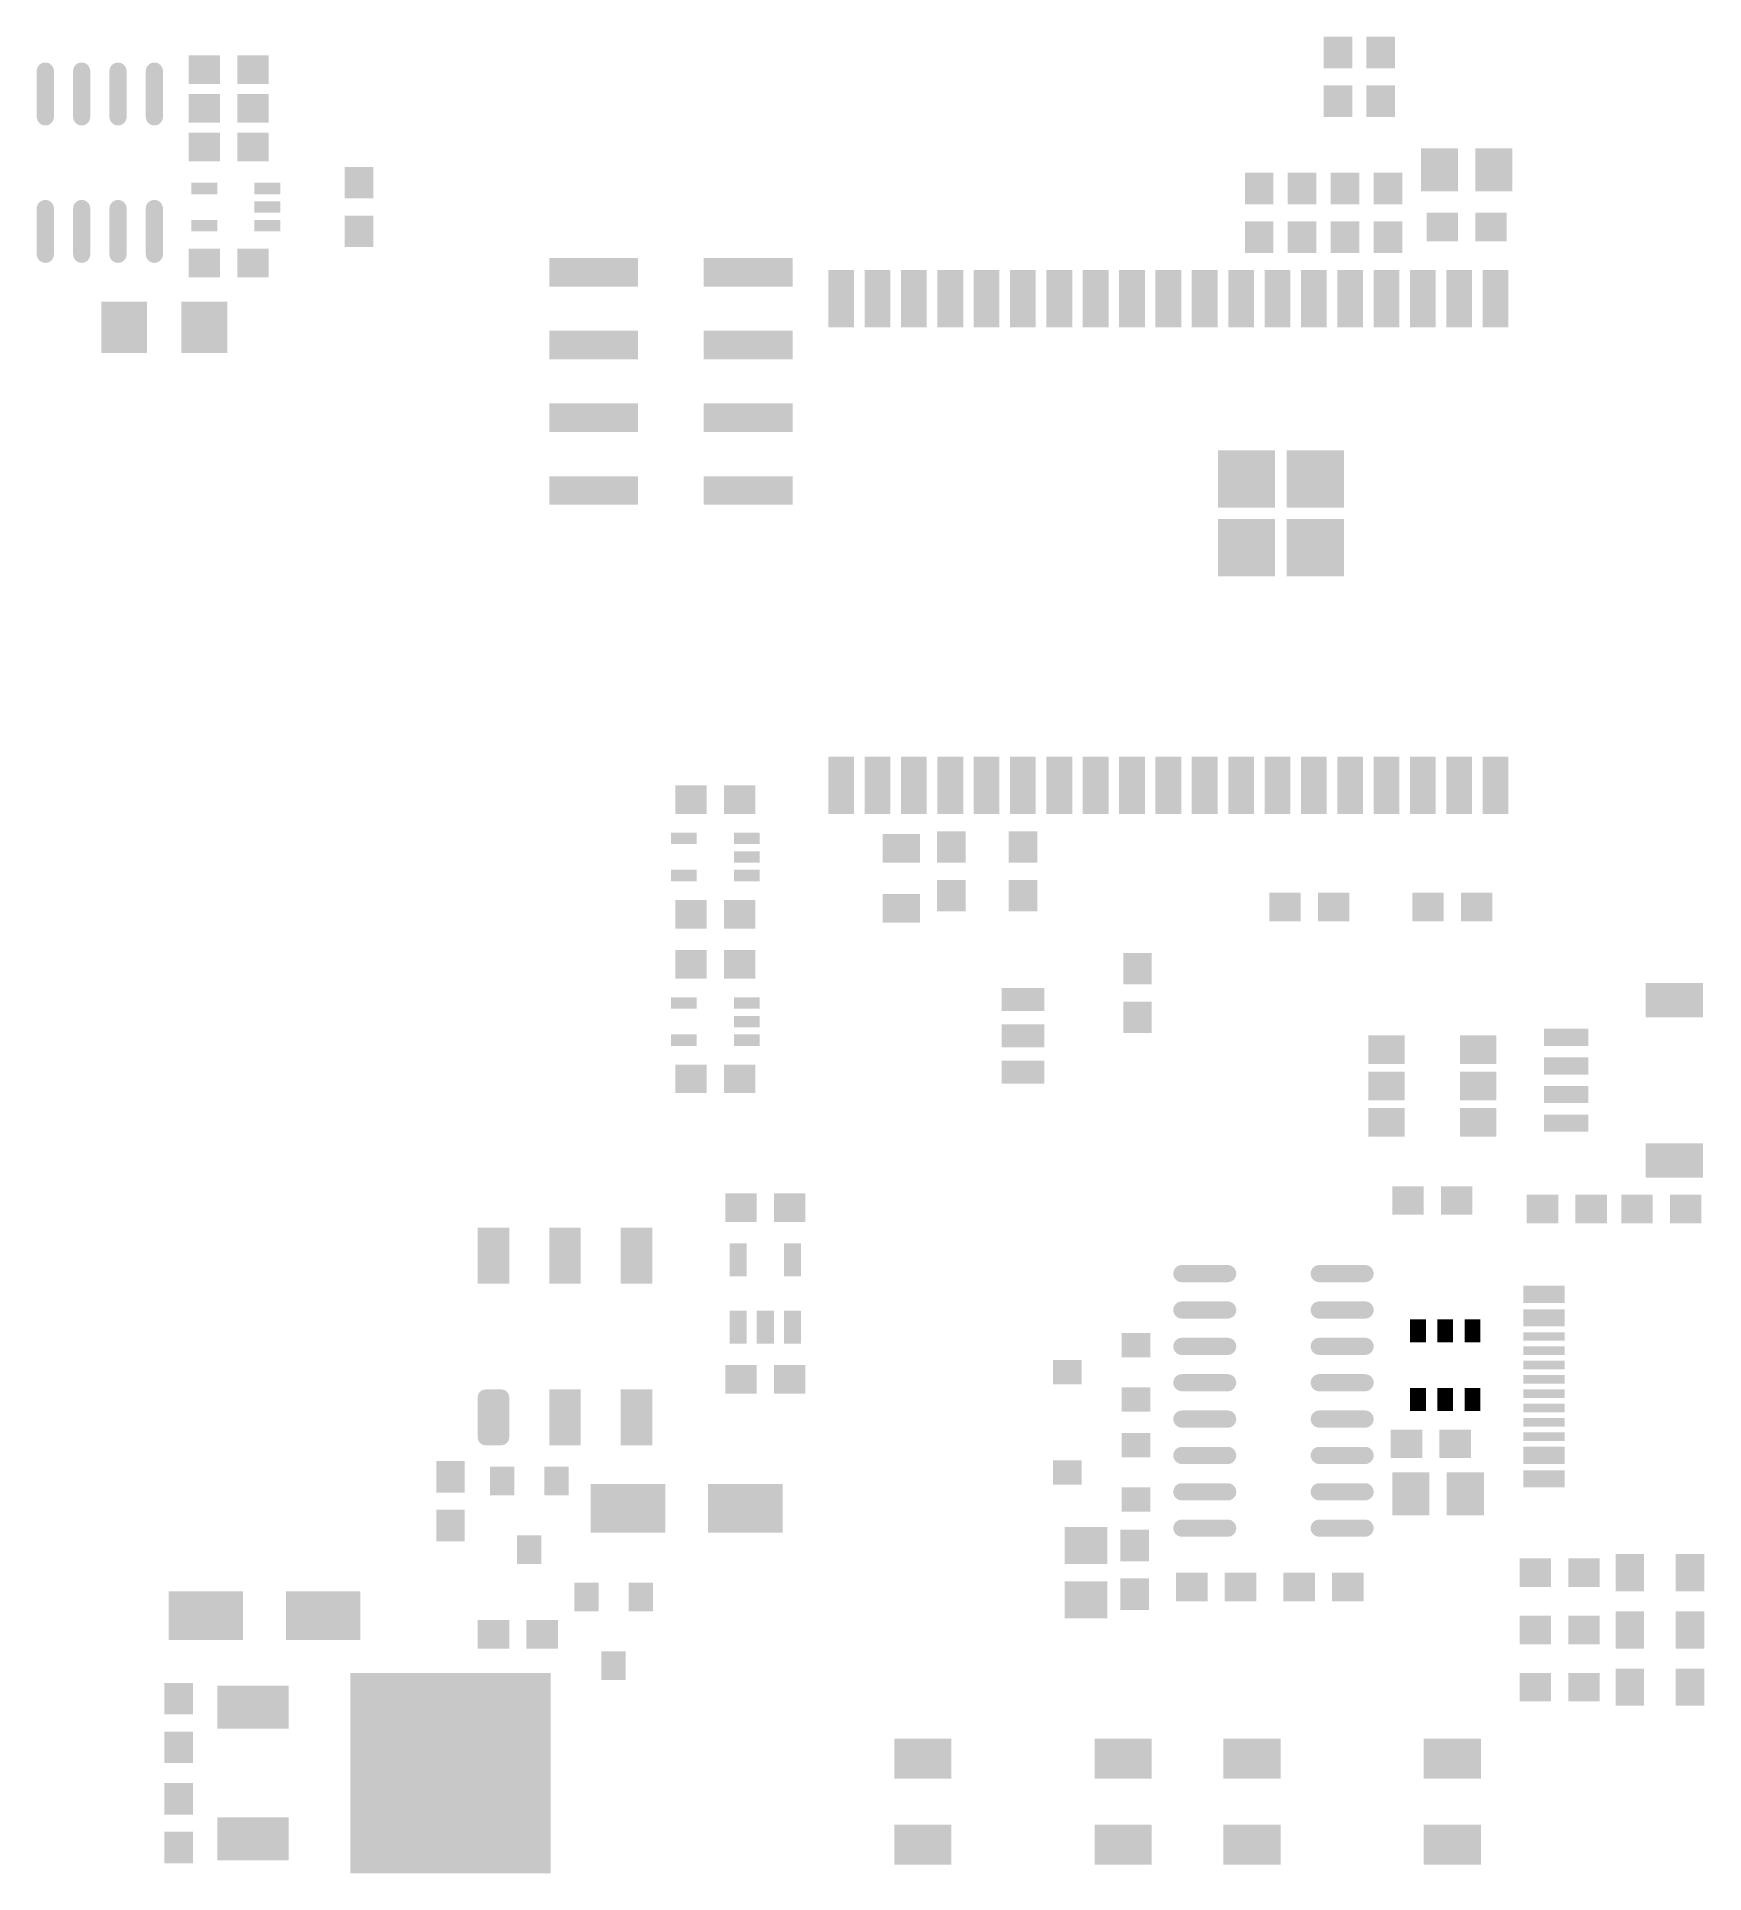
# Model space of a CAD drawing. Header units: millimetres. Extents: x 10 to 259, y -47 to 66.
# Drawn here: x 9.5 to 67.8, y 2 to 66.1 of the extents above; entities outside this region: 1.
import ezdxf

# ---------------------------------------------------------------- set-up
doc = ezdxf.new("R2010")
doc.units = ezdxf.units.MM
doc.layers.add('TopPaste', color=8, linetype='Continuous')
doc.styles.add('Arial', font='arial.ttf', dxfattribs={"height": 0.2})

msp = doc.modelspace()

# ---------------------------------------------------------------- hatches: boundary and pattern name
at = {"layer": 'TopPaste'}
for points in [[(55.5, 65.05), (54.5, 65.05), (54.5, 66.15), (55.5, 66.15)], [(56, 66.15), (57, 66.15), (57, 65.05), (56, 65.05)], [(14.85, 64.5), (14.85, 65.5), (15.95, 65.5), (15.95, 64.5)], [(16.55, 64.5), (16.55, 65.5), (17.65, 65.5), (17.65, 64.5)], [(14.85, 63.15), (14.85, 64.15), (15.95, 64.15), (15.95, 63.15)], [(16.55, 63.15), (16.55, 64.15), (17.65, 64.15), (17.65, 63.15)], [(55.5, 63.35), (54.5, 63.35), (54.5, 64.45), (55.5, 64.45)], [(56, 64.45), (57, 64.45), (57, 63.35), (56, 63.35)], [(15.95, 62.8), (15.95, 61.8), (14.85, 61.8), (14.85, 62.8)], [(17.65, 62.8), (17.65, 61.8), (16.55, 61.8), (16.55, 62.8)], [(57.9, 60.75), (57.9, 62.25), (59.2, 62.25), (59.2, 60.75)], [(59.8, 60.75), (59.8, 62.25), (61.1, 62.25), (61.1, 60.75)], [(21.3, 60.5), (20.3, 60.5), (20.3, 61.6), (21.3, 61.6)], [(14.95, 60.65), (14.95, 61.05), (15.85, 61.05), (15.85, 60.65)], [(17.15, 60.65), (17.15, 61.05), (18.05, 61.05), (18.05, 60.65)], [(51.75, 61.4), (52.75, 61.4), (52.75, 60.3), (51.75, 60.3)], [(53.25, 61.4), (54.25, 61.4), (54.25, 60.3), (53.25, 60.3)], [(54.75, 61.4), (55.75, 61.4), (55.75, 60.3), (54.75, 60.3)], [(56.25, 61.4), (57.25, 61.4), (57.25, 60.3), (56.25, 60.3)], [(17.15, 60), (17.15, 60.4), (18.05, 60.4), (18.05, 60)], [(14.95, 59.35), (14.95, 59.75), (15.85, 59.75), (15.85, 59.35)], [(17.15, 59.35), (17.15, 59.75), (18.05, 59.75), (18.05, 59.35)], [(21.3, 58.8), (20.3, 58.8), (20.3, 59.9), (21.3, 59.9)], [(51.75, 59.7), (52.75, 59.7), (52.75, 58.6), (51.75, 58.6)], [(53.25, 59.7), (54.25, 59.7), (54.25, 58.6), (53.25, 58.6)], [(54.75, 59.7), (55.75, 59.7), (55.75, 58.6), (54.75, 58.6)], [(56.25, 59.7), (57.25, 59.7), (57.25, 58.6), (56.25, 58.6)], [(58.1, 59), (58.1, 60), (59.2, 60), (59.2, 59)], [(59.8, 59), (59.8, 60), (60.9, 60), (60.9, 59)], [(14.85, 57.75), (14.85, 58.75), (15.95, 58.75), (15.95, 57.75)], [(16.55, 57.75), (16.55, 58.75), (17.65, 58.75), (17.65, 57.75)], [(30.55, 58.42), (30.55, 57.42), (27.45, 57.42), (27.45, 58.42)], [(35.95, 58.42), (35.95, 57.42), (32.85, 57.42), (32.85, 58.42)], [(38.1, 58), (38.1, 56), (37.2, 56), (37.2, 58)], [(39.37, 58), (39.37, 56), (38.47, 56), (38.47, 58)], [(40.64, 58), (40.64, 56), (39.74, 56), (39.74, 58)], [(41.91, 58), (41.91, 56), (41.01, 56), (41.01, 58)], [(43.178, 58), (43.178, 56), (42.278, 56), (42.278, 58)], [(44.448, 58), (44.448, 56), (43.548, 56), (43.548, 58)], [(45.718, 58), (45.718, 56), (44.818, 56), (44.818, 58)], [(46.988, 58), (46.988, 56), (46.088, 56), (46.088, 58)], [(48.258, 58), (48.258, 56), (47.358, 56), (47.358, 58)], [(49.528, 58), (49.528, 56), (48.628, 56), (48.628, 58)], [(50.798, 58), (50.798, 56), (49.898, 56), (49.898, 58)], [(52.068, 58), (52.068, 56), (51.168, 56), (51.168, 58)], [(53.338, 58), (53.338, 56), (52.438, 56), (52.438, 58)], [(54.608, 58), (54.608, 56), (53.708, 56), (53.708, 58)], [(55.878, 58), (55.878, 56), (54.978, 56), (54.978, 58)], [(57.148, 58), (57.148, 56), (56.248, 56), (56.248, 58)], [(58.418, 58), (58.418, 56), (57.518, 56), (57.518, 58)], [(59.688, 58), (59.688, 56), (58.788, 56), (58.788, 58)], [(60.958, 58), (60.958, 56), (60.058, 56), (60.058, 58)], [(11.8, 55.1), (11.8, 56.9), (13.4, 56.9), (13.4, 55.1)], [(14.6, 55.1), (14.6, 56.9), (16.2, 56.9), (16.2, 55.1)], [(30.55, 55.88), (30.55, 54.88), (27.45, 54.88), (27.45, 55.88)], [(35.95, 55.88), (35.95, 54.88), (32.85, 54.88), (32.85, 55.88)], [(30.55, 53.34), (30.55, 52.34), (27.45, 52.34), (27.45, 53.34)], [(35.95, 53.34), (35.95, 52.34), (32.85, 52.34), (32.85, 53.34)], [(50.809, 51.7), (50.809, 49.7), (52.809, 49.7), (52.809, 51.7)], [(53.21, 51.7), (53.21, 49.7), (55.21, 49.7), (55.21, 51.7)], [(27.45, 49.8), (27.45, 50.8), (30.55, 50.8), (30.55, 49.8)], [(32.85, 49.8), (32.85, 50.8), (35.95, 50.8), (35.95, 49.8)], [(52.809, 47.299), (52.809, 49.299), (50.809, 49.299), (50.809, 47.299)], [(55.209, 47.3), (55.209, 49.3), (53.209, 49.3), (53.209, 47.3)], [(38.1, 41), (38.1, 39), (37.2, 39), (37.2, 41)], [(39.37, 41), (39.37, 39), (38.47, 39), (38.47, 41)], [(40.64, 41), (40.64, 39), (39.74, 39), (39.74, 41)], [(41.91, 41), (41.91, 39), (41.01, 39), (41.01, 41)], [(43.178, 41), (43.178, 39), (42.278, 39), (42.278, 41)], [(44.448, 41), (44.448, 39), (43.548, 39), (43.548, 41)], [(45.718, 41), (45.718, 39), (44.818, 39), (44.818, 41)], [(46.988, 41), (46.988, 39), (46.088, 39), (46.088, 41)], [(48.258, 41), (48.258, 39), (47.358, 39), (47.358, 41)], [(49.528, 41), (49.528, 39), (48.628, 39), (48.628, 41)], [(50.798, 41), (50.798, 39), (49.898, 39), (49.898, 41)], [(52.068, 41), (52.068, 39), (51.168, 39), (51.168, 41)], [(53.338, 41), (53.338, 39), (52.438, 39), (52.438, 41)], [(54.608, 41), (54.608, 39), (53.708, 39), (53.708, 41)], [(55.878, 41), (55.878, 39), (54.978, 39), (54.978, 41)], [(57.148, 41), (57.148, 39), (56.248, 39), (56.248, 41)], [(58.418, 41), (58.418, 39), (57.518, 39), (57.518, 41)], [(59.688, 41), (59.688, 39), (58.788, 39), (58.788, 41)], [(60.958, 41), (60.958, 39), (60.058, 39), (60.058, 41)], [(32.95, 40), (32.95, 39), (31.85, 39), (31.85, 40)], [(34.65, 40), (34.65, 39), (33.55, 39), (33.55, 40)], [(31.7, 37.95), (31.7, 38.35), (32.6, 38.35), (32.6, 37.95)], [(33.9, 37.95), (33.9, 38.35), (34.8, 38.35), (34.8, 37.95)], [(39.1, 38.3), (40.4, 38.3), (40.4, 37.3), (39.1, 37.3)], [(42, 37.3), (41, 37.3), (41, 38.4), (42, 38.4)], [(44.5, 37.3), (43.5, 37.3), (43.5, 38.4), (44.5, 38.4)], [(33.9, 37.3), (33.9, 37.7), (34.8, 37.7), (34.8, 37.3)], [(31.7, 36.65), (31.7, 37.05), (32.6, 37.05), (32.6, 36.65)], [(33.9, 36.65), (33.9, 37.05), (34.8, 37.05), (34.8, 36.65)], [(42, 35.6), (41, 35.6), (41, 36.7), (42, 36.7)], [(44.5, 35.6), (43.5, 35.6), (43.5, 36.7), (44.5, 36.7)], [(31.85, 35), (31.85, 36), (32.95, 36), (32.95, 35)], [(33.55, 35), (33.55, 36), (34.65, 36), (34.65, 35)], [(39.1, 36.2), (40.4, 36.2), (40.4, 35.2), (39.1, 35.2)], [(52.6, 35.25), (52.6, 36.25), (53.7, 36.25), (53.7, 35.25)], [(54.3, 35.25), (54.3, 36.25), (55.4, 36.25), (55.4, 35.25)], [(58.7, 36.25), (58.7, 35.25), (57.6, 35.25), (57.6, 36.25)], [(60.4, 36.25), (60.4, 35.25), (59.3, 35.25), (59.3, 36.25)], [(32.95, 34.25), (32.95, 33.25), (31.85, 33.25), (31.85, 34.25)], [(34.65, 34.25), (34.65, 33.25), (33.55, 33.25), (33.55, 34.25)], [(47.5, 34.15), (48.5, 34.15), (48.5, 33.05), (47.5, 33.05)], [(43.25, 32.12), (43.25, 32.92), (44.75, 32.92), (44.75, 32.12)], [(67.75, 33.1), (67.75, 31.9), (65.75, 31.9), (65.75, 33.1)], [(31.7, 32.2), (31.7, 32.6), (32.6, 32.6), (32.6, 32.2)], [(33.9, 32.2), (33.9, 32.6), (34.8, 32.6), (34.8, 32.2)], [(47.5, 32.45), (48.5, 32.45), (48.5, 31.35), (47.5, 31.35)], [(33.9, 31.55), (33.9, 31.95), (34.8, 31.95), (34.8, 31.55)], [(43.25, 30.85), (43.25, 31.65), (44.75, 31.65), (44.75, 30.85)], [(62.2, 30.9), (62.2, 31.5), (63.75, 31.5), (63.75, 30.9)], [(31.7, 30.9), (31.7, 31.3), (32.6, 31.3), (32.6, 30.9)], [(33.9, 30.9), (33.9, 31.3), (34.8, 31.3), (34.8, 30.9)], [(57.335, 30.27), (56.065, 30.27), (56.065, 31.27), (57.335, 31.27)], [(60.535, 30.27), (59.265, 30.27), (59.265, 31.27), (60.535, 31.27)], [(31.85, 29.25), (31.85, 30.25), (32.95, 30.25), (32.95, 29.25)], [(33.55, 29.25), (33.55, 30.25), (34.65, 30.25), (34.65, 29.25)], [(44.75, 30.38), (44.75, 29.58), (43.25, 29.58), (43.25, 30.38)], [(62.2, 29.9), (62.2, 30.5), (63.75, 30.5), (63.75, 29.9)], [(57.335, 29), (56.065, 29), (56.065, 30), (57.335, 30)], [(60.535, 29), (59.265, 29), (59.265, 30), (60.535, 30)], [(62.2, 28.9), (62.2, 29.5), (63.75, 29.5), (63.75, 28.9)], [(57.335, 27.73), (56.065, 27.73), (56.065, 28.73), (57.335, 28.73)], [(60.535, 27.73), (59.265, 27.73), (59.265, 28.73), (60.535, 28.73)], [(62.2, 27.9), (62.2, 28.5), (63.75, 28.5), (63.75, 27.9)], [(65.75, 26.3), (65.75, 27.5), (67.75, 27.5), (67.75, 26.3)], [(33.6, 24.75), (33.6, 25.75), (34.7, 25.75), (34.7, 24.75)], [(35.3, 24.75), (35.3, 25.75), (36.4, 25.75), (36.4, 24.75)], [(56.9, 25), (56.9, 26), (58, 26), (58, 25)], [(58.6, 25), (58.6, 26), (59.7, 26), (59.7, 25)], [(62.7, 25.7), (62.7, 24.7), (61.6, 24.7), (61.6, 25.7)], [(64.4, 25.7), (64.4, 24.7), (63.3, 24.7), (63.3, 25.7)], [(64.9, 24.7), (64.9, 25.7), (66, 25.7), (66, 24.7)], [(66.6, 24.7), (66.6, 25.7), (67.7, 25.7), (67.7, 24.7)], [(24.95, 24.55), (26.05, 24.55), (26.05, 22.6), (24.95, 22.6)], [(28.55, 22.6), (27.45, 22.6), (27.45, 24.55), (28.55, 24.55)], [(31.05, 22.6), (29.95, 22.6), (29.95, 24.55), (31.05, 24.55)], [(34.35, 22.85), (33.75, 22.85), (33.75, 24), (34.35, 24)], [(36.25, 22.85), (35.65, 22.85), (35.65, 24), (36.25, 24)], [(61.477, 22.225), (61.477, 22.525), (62.927, 22.525), (62.927, 22.225)], [(61.477, 21.925), (61.477, 22.225), (62.927, 22.225), (62.927, 21.925)], [(34.35, 20.5), (33.75, 20.5), (33.75, 21.65), (34.35, 21.65)], [(35.3, 20.5), (34.7, 20.5), (34.7, 21.65), (35.3, 21.65)], [(36.25, 20.5), (35.65, 20.5), (35.65, 21.65), (36.25, 21.65)], [(57.525, 21.35), (58.075, 21.35), (58.075, 20.55), (57.525, 20.55)], [(58.475, 21.35), (59.025, 21.35), (59.025, 20.55), (58.475, 20.55)], [(59.425, 21.35), (59.975, 21.35), (59.975, 20.55), (59.425, 20.55)], [(61.477, 21.1), (61.477, 21.4), (62.927, 21.4), (62.927, 21.1)], [(61.477, 21.4), (61.477, 21.7), (62.927, 21.7), (62.927, 21.4)], [(47.45, 20.025), (47.45, 20.875), (48.45, 20.875), (48.45, 20.025)], [(61.477, 20.6), (61.477, 20.9), (62.927, 20.9), (62.927, 20.6)], [(45.05, 19.075), (45.05, 19.925), (46.05, 19.925), (46.05, 19.075)], [(61.477, 20.1), (61.477, 20.4), (62.927, 20.4), (62.927, 20.1)], [(61.477, 19.6), (61.477, 19.9), (62.927, 19.9), (62.927, 19.6)], [(33.6, 18.75), (33.6, 19.75), (34.7, 19.75), (34.7, 18.75)], [(35.3, 18.75), (35.3, 19.75), (36.4, 19.75), (36.4, 18.75)], [(61.477, 19.1), (61.477, 19.4), (62.927, 19.4), (62.927, 19.1)], [(28.55, 16.95), (27.45, 16.95), (27.45, 18.9), (28.55, 18.9)], [(31.05, 16.95), (29.95, 16.95), (29.95, 18.9), (31.05, 18.9)], [(47.45, 18.125), (47.45, 18.975), (48.45, 18.975), (48.45, 18.125)], [(57.525, 18.95), (58.075, 18.95), (58.075, 18.15), (57.525, 18.15)], [(58.475, 18.95), (59.025, 18.95), (59.025, 18.15), (58.475, 18.15)], [(59.425, 18.95), (59.975, 18.95), (59.975, 18.15), (59.425, 18.15)], [(61.477, 18.6), (61.477, 18.9), (62.927, 18.9), (62.927, 18.6)], [(61.477, 18.1), (61.477, 18.4), (62.927, 18.4), (62.927, 18.1)], [(47.45, 16.525), (47.45, 17.375), (48.45, 17.375), (48.45, 16.525)], [(56.85, 16.5), (56.85, 17.5), (57.95, 17.5), (57.95, 16.5)], [(58.55, 16.5), (58.55, 17.5), (59.65, 17.5), (59.65, 16.5)], [(61.477, 17.6), (61.477, 17.9), (62.927, 17.9), (62.927, 17.6)], [(61.477, 17.1), (61.477, 17.4), (62.927, 17.4), (62.927, 17.1)], [(61.477, 16.6), (61.477, 16.9), (62.927, 16.9), (62.927, 16.6)], [(24.5, 15.3), (23.5, 15.3), (23.5, 16.4), (24.5, 16.4)], [(26.225, 15.2), (25.375, 15.2), (25.375, 16.2), (26.225, 16.2)], [(28.125, 15.2), (27.275, 15.2), (27.275, 16.2), (28.125, 16.2)], [(45.05, 15.575), (45.05, 16.425), (46.05, 16.425), (46.05, 15.575)], [(61.477, 16.3), (61.477, 16.6), (62.927, 16.6), (62.927, 16.3)], [(61.477, 15.775), (61.477, 16.075), (62.927, 16.075), (62.927, 15.775)], [(31.5, 13.9), (28.9, 13.9), (28.9, 15.6), (31.5, 15.6)], [(35.6, 13.9), (33, 13.9), (33, 15.6), (35.6, 15.6)], [(47.45, 14.625), (47.45, 15.475), (48.45, 15.475), (48.45, 14.625)], [(58.2, 16), (58.2, 14.5), (56.9, 14.5), (56.9, 16)], [(60.1, 16), (60.1, 14.5), (58.8, 14.5), (58.8, 16)], [(61.477, 15.475), (61.477, 15.775), (62.927, 15.775), (62.927, 15.475)], [(24.5, 13.6), (23.5, 13.6), (23.5, 14.7), (24.5, 14.7)], [(27.175, 12.8), (26.325, 12.8), (26.325, 13.8), (27.175, 13.8)], [(45.45, 14.1), (46.95, 14.1), (46.95, 12.8), (45.45, 12.8)], [(48.4, 12.9), (47.4, 12.9), (47.4, 14), (48.4, 14)], [(62.45, 13), (62.45, 12), (61.35, 12), (61.35, 13)], [(64.15, 13), (64.15, 12), (63.05, 12), (63.05, 13)], [(65.7, 13.15), (65.7, 11.85), (64.7, 11.85), (64.7, 13.15)], [(67.8, 13.15), (67.8, 11.85), (66.8, 11.85), (66.8, 13.15)], [(45.45, 12.2), (46.95, 12.2), (46.95, 10.9), (45.45, 10.9)], [(48.4, 11.2), (47.4, 11.2), (47.4, 12.3), (48.4, 12.3)], [(50.45, 12.5), (50.45, 11.5), (49.35, 11.5), (49.35, 12.5)], [(52.15, 12.5), (52.15, 11.5), (51.05, 11.5), (51.05, 12.5)], [(53.1, 11.5), (53.1, 12.5), (54.2, 12.5), (54.2, 11.5)], [(54.8, 11.5), (54.8, 12.5), (55.9, 12.5), (55.9, 11.5)], [(14.15, 11.85), (16.75, 11.85), (16.75, 10.15), (14.15, 10.15)], [(18.25, 11.85), (20.85, 11.85), (20.85, 10.15), (18.25, 10.15)], [(29.175, 11.15), (28.325, 11.15), (28.325, 12.15), (29.175, 12.15)], [(31.075, 11.15), (30.225, 11.15), (30.225, 12.15), (31.075, 12.15)], [(62.45, 11), (62.45, 10), (61.35, 10), (61.35, 11)], [(64.15, 11), (64.15, 10), (63.05, 10), (63.05, 11)], [(65.7, 11.15), (65.7, 9.85), (64.7, 9.85), (64.7, 11.15)], [(67.8, 11.15), (67.8, 9.85), (66.8, 9.85), (66.8, 11.15)], [(24.95, 9.85), (24.95, 10.85), (26.05, 10.85), (26.05, 9.85)], [(26.65, 9.85), (26.65, 10.85), (27.75, 10.85), (27.75, 9.85)], [(30.125, 8.75), (29.275, 8.75), (29.275, 9.75), (30.125, 9.75)], [(27.5, 9), (27.5, 2), (20.5, 2), (20.5, 9)], [(62.45, 9), (62.45, 8), (61.35, 8), (61.35, 9)], [(64.15, 9), (64.15, 8), (63.05, 8), (63.05, 9)], [(65.7, 9.15), (65.7, 7.85), (64.7, 7.85), (64.7, 9.15)], [(67.8, 9.15), (67.8, 7.85), (66.8, 7.85), (66.8, 9.15)], [(14, 8.65), (15, 8.65), (15, 7.55), (14, 7.55)], [(18.35, 8.55), (18.35, 7.05), (15.85, 7.05), (15.85, 8.55)], [(14, 6.95), (15, 6.95), (15, 5.85), (14, 5.85)], [(39.5, 6.7), (41.5, 6.7), (41.5, 5.3), (39.5, 5.3)], [(46.5, 6.7), (48.5, 6.7), (48.5, 5.3), (46.5, 5.3)], [(51, 6.7), (53, 6.7), (53, 5.3), (51, 5.3)], [(58, 6.7), (60, 6.7), (60, 5.3), (58, 5.3)], [(15, 4.05), (14, 4.05), (14, 5.15), (15, 5.15)], [(18.35, 3.95), (18.35, 2.45), (15.85, 2.45), (15.85, 3.95)], [(15, 2.35), (14, 2.35), (14, 3.45), (15, 3.45)], [(39.5, 3.7), (41.5, 3.7), (41.5, 2.3), (39.5, 2.3)], [(46.5, 3.7), (48.5, 3.7), (48.5, 2.3), (46.5, 2.3)], [(51, 3.7), (53, 3.7), (53, 2.3), (51, 2.3)], [(58, 3.7), (60, 3.7), (60, 2.3), (58, 2.3)]]:
    msp.add_hatch(color=8, dxfattribs=at).paths.add_polyline_path(points)
h = msp.add_hatch(color=8, dxfattribs=at)
edge = h.paths.add_edge_path()
edge.add_arc((9.845, 63.35), 0.3, 180, 360)
edge.add_line((10.145, 63.35), (10.145, 64.95))
edge.add_arc((9.845, 64.95), 0.3, 0, 180)
edge.add_line((9.545, 64.95), (9.545, 63.35))
h = msp.add_hatch(color=8, dxfattribs=at)
edge = h.paths.add_edge_path()
edge.add_arc((11.115, 63.35), 0.3, 180, 360)
edge.add_line((11.415, 63.35), (11.415, 64.95))
edge.add_arc((11.115, 64.95), 0.3, 0, 180)
edge.add_line((10.815, 64.95), (10.815, 63.35))
h = msp.add_hatch(color=8, dxfattribs=at)
edge = h.paths.add_edge_path()
edge.add_arc((12.385, 63.35), 0.3, 180, 360)
edge.add_line((12.685, 63.35), (12.685, 64.95))
edge.add_arc((12.385, 64.95), 0.3, 0, 180)
edge.add_line((12.085, 64.95), (12.085, 63.35))
h = msp.add_hatch(color=8, dxfattribs=at)
edge = h.paths.add_edge_path()
edge.add_arc((13.655, 63.35), 0.3, 180, 360)
edge.add_line((13.955, 63.35), (13.955, 64.95))
edge.add_arc((13.655, 64.95), 0.3, 0, 180)
edge.add_line((13.355, 64.95), (13.355, 63.35))
h = msp.add_hatch(color=8, dxfattribs=at)
edge = h.paths.add_edge_path()
edge.add_arc((9.845, 58.55), 0.3, 180, 360)
edge.add_line((10.145, 58.55), (10.145, 60.15))
edge.add_arc((9.845, 60.15), 0.3, 0, 180)
edge.add_line((9.545, 60.15), (9.545, 58.55))
h = msp.add_hatch(color=8, dxfattribs=at)
edge = h.paths.add_edge_path()
edge.add_arc((11.115, 58.55), 0.3, 180, 360)
edge.add_line((11.415, 58.55), (11.415, 60.15))
edge.add_arc((11.115, 60.15), 0.3, 0, 180)
edge.add_line((10.815, 60.15), (10.815, 58.55))
h = msp.add_hatch(color=8, dxfattribs=at)
edge = h.paths.add_edge_path()
edge.add_arc((12.385, 58.55), 0.3, 180, 360)
edge.add_line((12.685, 58.55), (12.685, 60.15))
edge.add_arc((12.385, 60.15), 0.3, 0, 180)
edge.add_line((12.085, 60.15), (12.085, 58.55))
h = msp.add_hatch(color=8, dxfattribs=at)
edge = h.paths.add_edge_path()
edge.add_arc((13.655, 58.55), 0.3, 180, 360)
edge.add_line((13.955, 58.55), (13.955, 60.15))
edge.add_arc((13.655, 60.15), 0.3, 0, 180)
edge.add_line((13.355, 60.15), (13.355, 58.55))
h = msp.add_hatch(color=8, dxfattribs=at)
edge = h.paths.add_edge_path()
edge.add_arc((49.55, 22.945), 0.3, 90, 270)
edge.add_line((49.55, 22.645), (51.15, 22.645))
edge.add_arc((51.15, 22.945), 0.3, 270, 450)
edge.add_line((51.15, 23.245), (49.55, 23.245))
h = msp.add_hatch(color=8, dxfattribs=at)
edge = h.paths.add_edge_path()
edge.add_arc((54.35, 22.945), 0.3, 90, 270)
edge.add_line((54.35, 22.645), (55.95, 22.645))
edge.add_arc((55.95, 22.945), 0.3, 270, 450)
edge.add_line((55.95, 23.245), (54.35, 23.245))
h = msp.add_hatch(color=8, dxfattribs=at)
edge = h.paths.add_edge_path()
edge.add_arc((49.55, 21.675), 0.3, 90, 270)
edge.add_line((49.55, 21.375), (51.15, 21.375))
edge.add_arc((51.15, 21.675), 0.3, 270, 450)
edge.add_line((51.15, 21.975), (49.55, 21.975))
h = msp.add_hatch(color=8, dxfattribs=at)
edge = h.paths.add_edge_path()
edge.add_arc((54.35, 21.675), 0.3, 90, 270)
edge.add_line((54.35, 21.375), (55.95, 21.375))
edge.add_arc((55.95, 21.675), 0.3, 270, 450)
edge.add_line((55.95, 21.975), (54.35, 21.975))
h = msp.add_hatch(color=8, dxfattribs=at)
edge = h.paths.add_edge_path()
edge.add_arc((49.55, 20.405), 0.3, 90, 270)
edge.add_line((49.55, 20.105), (51.15, 20.105))
edge.add_arc((51.15, 20.405), 0.3, 270, 450)
edge.add_line((51.15, 20.705), (49.55, 20.705))
h = msp.add_hatch(color=8, dxfattribs=at)
edge = h.paths.add_edge_path()
edge.add_arc((54.35, 20.405), 0.3, 90, 270)
edge.add_line((54.35, 20.105), (55.95, 20.105))
edge.add_arc((55.95, 20.405), 0.3, 270, 450)
edge.add_line((55.95, 20.705), (54.35, 20.705))
h = msp.add_hatch(color=8, dxfattribs=at)
edge = h.paths.add_edge_path()
edge.add_arc((49.55, 19.135), 0.3, 90, 270)
edge.add_line((49.55, 18.835), (51.15, 18.835))
edge.add_arc((51.15, 19.135), 0.3, 270, 450)
edge.add_line((51.15, 19.435), (49.55, 19.435))
h = msp.add_hatch(color=8, dxfattribs=at)
edge = h.paths.add_edge_path()
edge.add_arc((54.35, 19.135), 0.3, 90, 270)
edge.add_line((54.35, 18.835), (55.95, 18.835))
edge.add_arc((55.95, 19.135), 0.3, 270, 450)
edge.add_line((55.95, 19.435), (54.35, 19.435))
h = msp.add_hatch(color=8, dxfattribs=at)
edge = h.paths.add_edge_path()
edge.add_arc((25.225, 18.625), 0.275, 90, 180)
edge.add_line((24.95, 18.625), (24.95, 17.225))
edge.add_arc((25.225, 17.225), 0.275, 180, 270)
edge.add_line((25.225, 16.95), (25.775, 16.95))
edge.add_arc((25.775, 17.225), 0.275, 270, 360)
edge.add_line((26.05, 17.225), (26.05, 18.625))
edge.add_arc((25.775, 18.625), 0.275, 0, 90)
edge.add_line((25.775, 18.9), (25.225, 18.9))
h = msp.add_hatch(color=8, dxfattribs=at)
edge = h.paths.add_edge_path()
edge.add_arc((49.55, 17.865), 0.3, 90, 270)
edge.add_line((49.55, 17.565), (51.15, 17.565))
edge.add_arc((51.15, 17.865), 0.3, 270, 450)
edge.add_line((51.15, 18.165), (49.55, 18.165))
h = msp.add_hatch(color=8, dxfattribs=at)
edge = h.paths.add_edge_path()
edge.add_arc((54.35, 17.865), 0.3, 90, 270)
edge.add_line((54.35, 17.565), (55.95, 17.565))
edge.add_arc((55.95, 17.865), 0.3, 270, 450)
edge.add_line((55.95, 18.165), (54.35, 18.165))
h = msp.add_hatch(color=8, dxfattribs=at)
edge = h.paths.add_edge_path()
edge.add_arc((49.55, 16.595), 0.3, 90, 270)
edge.add_line((49.55, 16.295), (51.15, 16.295))
edge.add_arc((51.15, 16.595), 0.3, 270, 450)
edge.add_line((51.15, 16.895), (49.55, 16.895))
h = msp.add_hatch(color=8, dxfattribs=at)
edge = h.paths.add_edge_path()
edge.add_arc((54.35, 16.595), 0.3, 90, 270)
edge.add_line((54.35, 16.295), (55.95, 16.295))
edge.add_arc((55.95, 16.595), 0.3, 270, 450)
edge.add_line((55.95, 16.895), (54.35, 16.895))
h = msp.add_hatch(color=8, dxfattribs=at)
edge = h.paths.add_edge_path()
edge.add_arc((49.55, 15.325), 0.3, 90, 270)
edge.add_line((49.55, 15.025), (51.15, 15.025))
edge.add_arc((51.15, 15.325), 0.3, 270, 450)
edge.add_line((51.15, 15.625), (49.55, 15.625))
h = msp.add_hatch(color=8, dxfattribs=at)
edge = h.paths.add_edge_path()
edge.add_arc((54.35, 15.325), 0.3, 90, 270)
edge.add_line((54.35, 15.025), (55.95, 15.025))
edge.add_arc((55.95, 15.325), 0.3, 270, 450)
edge.add_line((55.95, 15.625), (54.35, 15.625))
h = msp.add_hatch(color=8, dxfattribs=at)
edge = h.paths.add_edge_path()
edge.add_arc((49.55, 14.055), 0.3, 90, 270)
edge.add_line((49.55, 13.755), (51.15, 13.755))
edge.add_arc((51.15, 14.055), 0.3, 270, 450)
edge.add_line((51.15, 14.355), (49.55, 14.355))
h = msp.add_hatch(color=8, dxfattribs=at)
edge = h.paths.add_edge_path()
edge.add_arc((54.35, 14.055), 0.3, 90, 270)
edge.add_line((54.35, 13.755), (55.95, 13.755))
edge.add_arc((55.95, 14.055), 0.3, 270, 450)
edge.add_line((55.95, 14.355), (54.35, 14.355))

# ---------------------------------------------------------------- texts
at = {"layer": 'TopPaste', "style": 'Arial'}
msp.add_text('Top Paste', height=3.5, rotation=360, dxfattribs=at).set_placement((236.902, -46.311))

doc.saveas('drawing.dxf')
